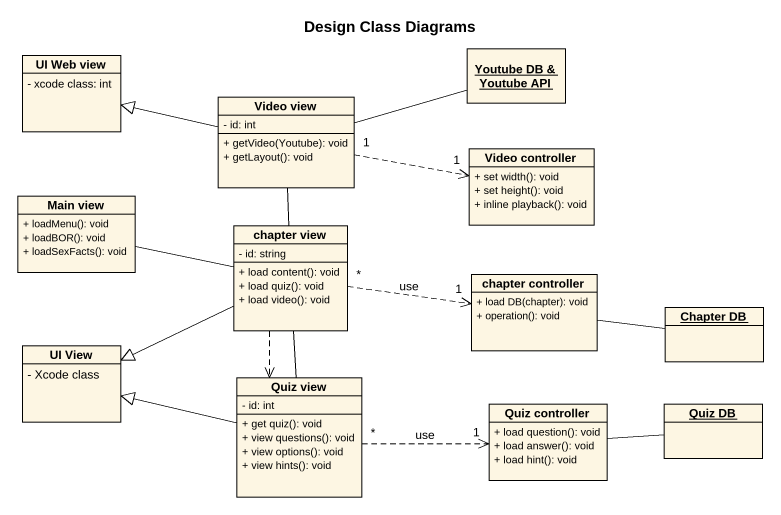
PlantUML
@startuml
title Design Class Diagrams
hide circle
hide empty members
skinparam classAttributeIconSize 0
class "UI Web view" as UI_Web_view {
  - xcode class: int
}
object "Youtube DB & Youtube API" as Youtube_DB_Youtube_API
class "Video view" as Video_view {
  - id: int
  + getVideo(Youtube): void
  + getLayout(): void
}
class "Video controller" as Video_controller {
  + set width(): void
  + set height(): void
  + inline playback(): void
}
class "Main view" as Main_view {
  + loadMenu(): void
  + loadBOR(): void
  + loadSexFacts(): void
}
class "chapter view" as chapter_view {
  - id: string
  + load content(): void
  + load quiz(): void
  + load video(): void
}
class "chapter controller" as chapter_controller {
  + load DB(chapter): void
  + operation(): void
}
object "Chapter DB" as Chapter_DB
class "UI View" as UI_View {
  - Xcode class
}
class "Quiz view" as Quiz_view {
  - id: int
  + get quiz(): void
  + view questions(): void
  + view options(): void
  + view hints(): void
}
class "Quiz controller" as Quiz_controller {
  + load question(): void
  + load answer(): void
  + load hint(): void
}
object "Quiz DB" as Quiz_DB
Video_view -left-|> UI_Web_view
Video_view -right- Youtube_DB_Youtube_API
Video_view "1" .right.> "1" Video_controller
chapter_view -up- Video_view
chapter_view -left- Main_view
chapter_view "*" .right.> "1" chapter_controller : use
chapter_view -left-|> UI_View
chapter_view -- Quiz_view
chapter_view ..> Quiz_view
Chapter_DB -left- chapter_controller
Quiz_view -left-|> UI_View
Quiz_view "*" .right.> "1" Quiz_controller : use
Quiz_DB -left- Quiz_controller
@enduml
